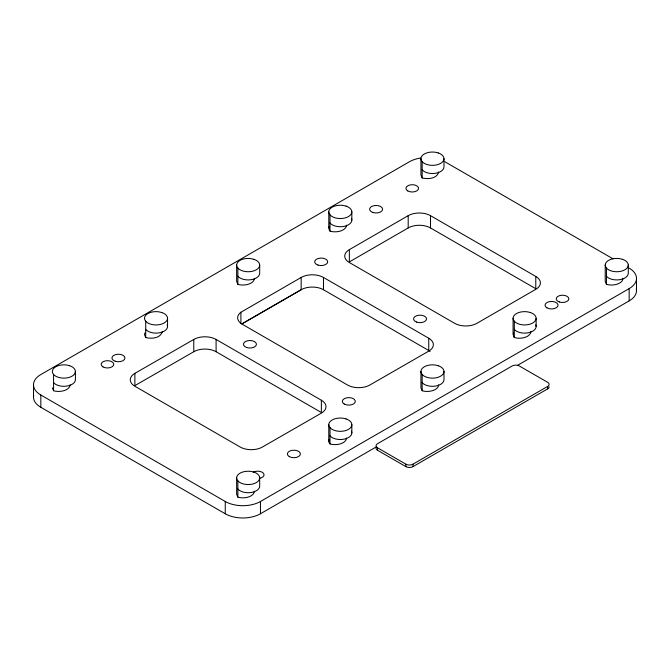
<?xml version="1.0" encoding="UTF-8"?>
<svg xmlns="http://www.w3.org/2000/svg" width="670" height="670" viewBox="0 0 670 670"><rect width="100%" height="100%" fill="white"/><g stroke="black" fill="none" stroke-linecap="round" stroke-linejoin="round"><path stroke-width="1" d="M144.888 332.931L144.494 334.657L145.717 337.538C151.252 339.003 160.725 338.392 162.232 331.583M346.524 225.187A11.524 6.658 0 0 1 332.019 231.611L330.009 231.133L329.179 229.978L329.179 226.527M438.674 171.981C437.158 178.79 427.695 179.401 422.159 177.935L420.936 175.054L420.936 158.681M530.824 331.583A11.524 6.658 0 0 1 516.31 338.015L514.3 337.538L513.471 336.373L513.471 332.931M240.898 312.253L301.165 277.455A15.779 9.112 0 0 1 323.476 277.455L428.75 338.241A15.779 9.112 0 0 1 428.75 351.122L369.848 385.016A15.779 9.112 0 0 1 347.537 385.016L242.264 324.238A15.779 9.112 0 0 1 240.898 312.253L240.898 323.501M349.346 249.642L408.197 215.665A15.779 9.112 0 0 1 430.508 215.665L535.782 276.442A15.779 9.112 0 0 1 535.782 289.331L476.931 323.3A15.779 9.112 0 0 1 454.62 323.3L349.346 262.523A15.779 9.112 0 0 1 349.346 249.642L349.346 261.92L408.197 227.942A15.779 9.112 0 0 1 430.508 227.942L535.782 288.72L535.782 276.442M241.803 324.012L301.165 289.733A15.779 9.112 0 0 1 323.476 289.733L428.75 350.519A15.779 9.112 0 0 1 430.106 351.415M420.659 158.011A25.058 14.472 0 0 0 409.429 161.755L40.837 374.555A25.058 14.472 0 0 0 40.837 395.015L225.254 501.487A24.89 14.372 0 0 0 260.454 501.487L629.163 288.619A25.058 14.472 0 0 0 629.163 268.151M33.718 395.174A25.058 14.472 0 0 0 40.837 407.293L225.254 513.764A24.89 14.372 0 0 0 260.454 513.764L376.632 446.689M517.6 365.301L629.163 300.889A25.058 14.472 0 0 0 636.282 288.77M377.528 447.811L405.886 464.176A5.008 2.898 0 0 0 412.971 464.176L547.65 386.423A5.008 2.898 0 0 0 547.65 382.327L519.292 365.962A5.008 2.898 0 0 0 512.207 365.962L377.528 443.716A5.008 2.898 0 0 0 377.528 447.811L377.528 450.265L405.886 466.63A5.008 2.898 0 0 0 412.971 466.63L547.65 388.876A5.008 2.898 0 0 0 549.115 386.833M134.879 373.358L193.772 339.456A15.779 9.112 0 0 1 216.092 339.456L321.366 400.241A15.779 9.112 0 0 1 321.366 413.122L262.464 447.016A15.779 9.112 0 0 1 240.153 447.016L134.879 386.238A15.779 9.112 0 0 1 134.879 373.358L134.879 385.627L193.772 351.733A15.779 9.112 0 0 1 216.092 351.733L321.366 412.519L321.366 400.241M242.264 323.635L301.165 289.733L301.165 277.455M605.228 265.085L605.228 281.45L606.451 284.331L608.452 284.817A11.524 6.658 0 0 0 622.966 278.385M236.644 265.085L236.644 281.45L237.867 284.331L239.868 284.817A11.524 6.658 0 0 0 254.382 278.385M420.936 371.482L420.936 387.855L422.159 390.736L424.16 391.213A11.524 6.658 0 0 0 438.674 384.789M329.179 439.336A11.524 6.658 0 0 0 329.179 442.778L330.009 443.934L332.019 444.411A11.524 6.658 0 0 0 346.524 437.987M52.352 387.855L53.575 390.736L55.577 391.213A11.524 6.658 0 0 0 70.09 384.789M236.644 477.886L236.644 494.259L237.867 497.132L239.868 497.617A11.524 6.658 0 0 0 254.382 491.185M444.863 161.755L612.899 258.762M606.451 276.149L606.769 276.601A11.524 6.658 0 0 0 619.742 279.7A11.524 6.658 0 0 0 628.284 273.268L628.284 265.085M422.159 169.753L422.477 170.197A11.524 6.658 0 0 0 435.45 173.296A11.524 6.658 0 0 0 443.992 166.872L443.992 158.681M514.3 329.347L514.627 329.799A11.524 6.658 0 0 0 529.024 332.622A11.524 6.658 0 0 0 535.74 324.749M330.009 222.951L330.335 223.395A11.524 6.658 0 0 0 344.732 226.217A11.524 6.658 0 0 0 351.449 218.345M422.159 382.553L422.477 382.997A11.524 6.658 0 0 0 435.45 386.096A11.524 6.658 0 0 0 443.992 379.672L443.992 371.482M237.867 276.149L238.185 276.601A11.524 6.658 0 0 0 251.149 279.7A11.524 6.658 0 0 0 259.7 273.268L259.7 265.085M330.009 435.751L330.335 436.195A11.524 6.658 0 0 0 344.732 439.018A11.524 6.658 0 0 0 351.449 431.145M145.717 329.347L146.043 329.799A11.524 6.658 0 0 0 160.431 332.622A11.524 6.658 0 0 0 167.157 324.749M237.867 488.949L238.185 489.401A11.524 6.658 0 0 0 251.149 492.5A11.524 6.658 0 0 0 259.7 486.068L259.7 477.886M53.575 382.553L53.893 382.997A11.524 6.658 0 0 0 66.858 386.096A11.524 6.658 0 0 0 75.409 379.672L75.409 371.482M636.5 278.385L636.5 290.663M629.163 288.619L629.163 300.889M606.451 267.966L606.451 284.331M547.65 386.423L547.65 388.876M536.134 318.284L536.134 326.466M514.3 321.165L514.3 337.538M513.078 318.284L513.078 334.657M430.508 215.665L430.508 227.942M428.75 338.241L428.75 350.519M422.159 161.562L422.159 177.935M422.159 374.363L422.159 390.736M412.971 464.176L412.971 466.63M408.197 215.665L408.197 227.942M405.886 464.176L405.886 466.63M351.842 211.888L351.842 220.07M351.842 424.688L351.842 432.87M330.009 214.76L330.009 231.133M330.009 427.569L330.009 443.934M328.786 211.888L328.786 228.252M328.786 424.688L328.786 441.053M323.476 277.455L323.476 289.733M260.454 501.487L260.454 513.764M237.867 267.966L237.867 284.331M237.867 480.767L237.867 497.132M225.254 501.487L225.254 513.764M216.092 339.456L216.092 351.733M193.772 339.456L193.772 351.733M167.55 318.284L167.55 326.466M145.717 321.165L145.717 337.538M53.575 374.363L53.575 390.736M40.837 395.015L40.837 407.293M33.5 384.789L33.5 397.059M253.277 472.241A6.315 3.643 0 0 1 263.209 472.995A6.315 3.643 0 0 1 259.374 478.338M377.528 450.265A5.008 2.898 0 0 1 376.063 448.213M438.23 152.919L435.45 152.258A11.524 6.658 0 0 0 421.329 160.406L422.477 162.014A11.524 6.658 0 0 0 440.617 163.388A11.524 6.658 0 0 0 438.23 152.919M622.522 259.323L619.742 258.654A11.524 6.658 0 0 0 605.621 266.811L606.769 268.41A11.524 6.658 0 0 0 624.909 269.792A11.524 6.658 0 0 0 622.522 259.323M346.08 206.117L343.3 205.456A11.524 6.658 0 0 0 329.179 213.604L330.335 215.212A11.524 6.658 0 0 0 348.467 216.594A11.524 6.658 0 0 0 346.08 206.117M530.372 312.522L527.591 311.86A11.524 6.658 0 0 0 513.471 320.009L514.627 321.608A11.524 6.658 0 0 0 532.759 322.99A11.524 6.658 0 0 0 530.372 312.522M253.93 259.323L251.149 258.654A11.524 6.658 0 0 0 237.038 266.811L238.185 268.41A11.524 6.658 0 0 0 256.325 269.792A11.524 6.658 0 0 0 253.93 259.323M438.23 365.72L435.45 365.058A11.524 6.658 0 0 0 421.329 373.207L422.477 374.815A11.524 6.658 0 0 0 440.617 376.188A11.524 6.658 0 0 0 438.23 365.72M161.788 312.522L159.008 311.86A11.524 6.658 0 0 0 144.888 320.009L146.043 321.608A11.524 6.658 0 0 0 164.175 322.99A11.524 6.658 0 0 0 161.788 312.522M346.08 418.918L343.3 418.256A11.524 6.658 0 0 0 329.179 426.405L330.335 428.013A11.524 6.658 0 0 0 348.467 429.395A11.524 6.658 0 0 0 346.08 418.918M69.638 365.72L66.858 365.058A11.524 6.658 0 0 0 52.746 373.207L53.893 374.815A11.524 6.658 0 0 0 72.025 376.188A11.524 6.658 0 0 0 69.638 365.72M253.93 472.124L251.149 471.454A11.524 6.658 0 0 0 237.038 479.611L238.185 481.211A11.524 6.658 0 0 0 256.325 482.593A11.524 6.658 0 0 0 253.93 472.124M289.281 456.605A6.516 3.76 0 0 0 300.185 454.922A6.516 3.76 0 0 0 292.204 450.315A6.516 3.76 0 0 0 289.281 456.605M344.213 404.018A6.516 3.76 0 0 0 355.117 402.335A6.516 3.76 0 0 0 347.135 397.729A6.516 3.76 0 0 0 344.213 404.018M246.434 347.437A6.516 3.76 0 0 0 256.451 344.439A6.516 3.76 0 0 0 246.945 340.93A6.516 3.76 0 0 0 246.434 347.437M317.923 265.069A6.516 3.76 0 0 0 327.697 261.811A6.516 3.76 0 0 0 317.923 258.553A6.516 3.76 0 0 0 317.923 265.069M416.547 322.069A6.516 3.76 0 0 0 426.564 319.071A6.516 3.76 0 0 0 417.058 315.562A6.516 3.76 0 0 0 416.547 322.069M546.938 307.848A6.516 3.76 0 0 0 557.842 306.165A6.516 3.76 0 0 0 549.861 301.559A6.516 3.76 0 0 0 546.938 307.848M559.375 302.003A6.315 3.643 0 0 0 568.847 298.845A6.315 3.643 0 0 0 559.375 295.688A6.315 3.643 0 0 0 559.375 302.003M407.796 190.933A6.315 3.643 0 0 0 418.365 189.3A6.315 3.643 0 0 0 410.626 184.828A6.315 3.643 0 0 0 407.796 190.933M372.855 212.482A6.516 3.76 0 0 0 382.629 209.224A6.516 3.76 0 0 0 372.855 205.966A6.516 3.76 0 0 0 372.855 212.482M115.198 361.239A6.516 3.76 0 0 0 124.972 357.981A6.516 3.76 0 0 0 115.198 354.723A6.516 3.76 0 0 0 115.198 361.239M103.004 366.9A6.315 3.643 0 0 0 113.565 365.267A6.315 3.643 0 0 0 105.835 360.803A6.315 3.643 0 0 0 103.004 366.9"/></g></svg>
